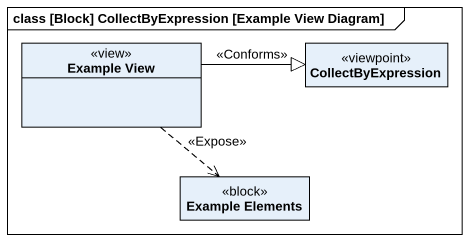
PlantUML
@startuml
mainframe class [Block] CollectByExpression [Example View Diagram]
hide circle
hide empty members
class "Example View" as Example_View <<view>>
class CollectByExpression <<viewpoint>>
class "Example Elements" as Example_Elements <<block>>
Example_View -right-|> CollectByExpression : <<Conforms>>
Example_View ..> Example_Elements : <<Expose>>
@enduml
